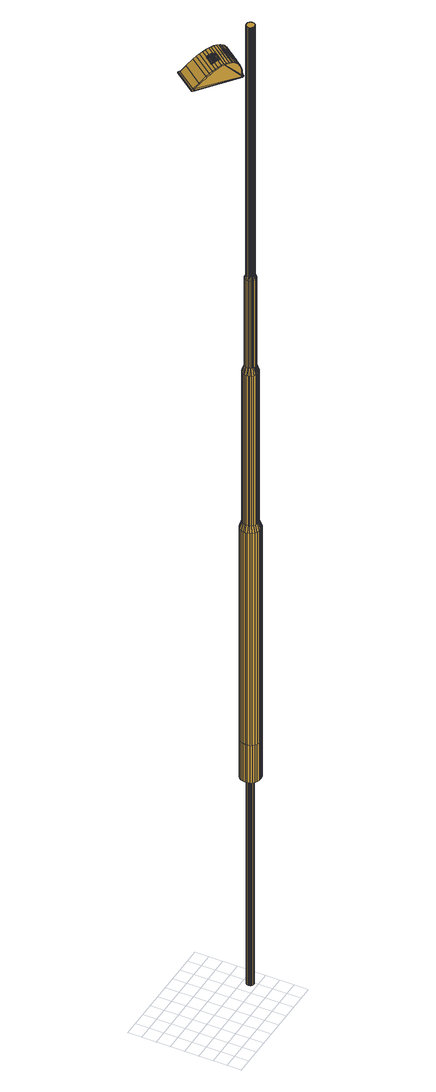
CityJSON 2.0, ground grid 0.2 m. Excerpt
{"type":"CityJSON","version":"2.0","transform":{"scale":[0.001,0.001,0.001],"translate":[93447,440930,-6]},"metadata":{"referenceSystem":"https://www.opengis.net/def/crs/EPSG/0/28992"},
"CityObjects":{
"cityfurniture1":{"type":"CityFurniture","attributes":{"Lichtpunttype":"Straatverlichting","Brondatum":"12-06-2019","Buurt_nummer":"62","Masttype":"TRAMMAST LPH 10M","Lamptype":"CPO-TW 140W KL.728","Buurtnaam":"Hillegersberg Noord","Nummer":"13","Geplaatst_op":"02-12-2010","Wijknummer":"6","Nivo":"0","Datum_laatste_mutatie":"07-06-2019","Straatnaam":"Straatweg","Thema":"Lichtmasten","Beheerobject":"71935/OVL-013","Armatuurtype":"4767 ARM SGS 453 1X CPO-TW 140W K EB OC FG EVSA VLAK GLAS LS-6","Objecthoogte":"10","Klasse":"Verbindingsweg 2-zijdig","Wijknaam":"Hillegersberg-Schiebroek"},"geometry":[{"type":"MultiSurface","lod":"2","boundaries":[[[0,1,2,3]],[[4,5,6,7]],[[8,9,10,11]],[[12,13,1,0]],[[14,15,16,17]],[[17,16,9,8]],[[3,2,5,4]],[[11,10,13,12]],[[18,8,11,19]],[[20,0,3,21]],[[22,23,24,25]],[[26,27,28,29]],[[30,31,32,33]],[[19,11,12,34]],[[35,36,23,22]],[[29,28,37,38]],[[34,12,0,20]],[[39,40,27,26]],[[41,4,7,42]],[[43,14,17,44]],[[45,46,31,30]],[[21,3,4,41]],[[44,17,8,18]],[[33,32,15,14]],[[47,48,46,45]],[[49,50,36,35]],[[38,37,50,49]],[[42,7,40,39]],[[23,51,52,24]],[[7,6,53,40]],[[54,55,56,57]],[[58,59,55,54]],[[28,60,61,37]],[[62,63,59,58]],[[64,65,63,62]],[[66,67,65,64]],[[50,68,69,36]],[[37,61,68,50]],[[36,69,51,23]],[[70,71,48,47]],[[57,56,71,70]],[[27,72,60,28]],[[24,52,67,66]],[[40,53,72,27]],[[73,74,75,76]],[[77,78,79,80]],[[81,82,83,84]],[[85,86,87,88]],[[89,90,91,92]],[[92,91,93,94]],[[80,79,95,96]],[[97,98,78,77]],[[99,100,101,102]],[[84,83,103,104]],[[94,93,74,73]],[[105,106,98,97]],[[107,108,106,105]],[[88,87,108,107]],[[104,103,86,85]],[[109,110,82,81]],[[102,101,110,109]],[[74,111,112,75]],[[90,113,114,91]],[[115,116,117,118]],[[78,119,120,79]],[[121,122,123,124]],[[125,126,113,90]],[[87,127,128,108]],[[124,123,129,130]],[[131,132,133,134]],[[91,114,135,93]],[[93,135,111,74]],[[98,136,119,78]],[[118,117,100,99]],[[134,133,122,121]],[[86,137,127,87]],[[79,120,138,95]],[[139,140,116,115]],[[130,129,140,139]],[[108,128,141,106]],[[96,95,126,125]],[[106,141,136,98]],[[75,112,132,131]],[[142,143,144,145]],[[146,147,148,149]],[[150,151,152,153]],[[154,155,143,142]],[[153,152,147,146]],[[156,157,158,159]],[[145,144,151,150]],[[160,161,162,163]],[[163,162,157,156]],[[149,148,164,165]],[[159,158,155,154]],[[166,142,145,167]],[[92,160,163,89]],[[165,164,168,169]],[[170,146,149,171]],[[169,168,172,173]],[[174,175,176,177]],[[177,176,178,179]],[[180,181,182,183]],[[183,182,184,185]],[[185,184,186,187]],[[187,186,188,189]],[[189,188,190,191]],[[192,150,153,193]],[[179,178,161,160]],[[167,145,150,192]],[[194,159,154,195]],[[196,197,198,199]],[[173,172,197,196]],[[199,198,200,201]],[[201,200,202,203]],[[203,202,181,180]],[[191,190,204,205]],[[206,156,159,194]],[[195,154,142,166]],[[193,153,146,170]],[[205,204,175,174]],[[89,163,156,206]],[[207,189,191,208]],[[209,183,185,210]],[[211,165,169,212]],[[213,196,199,214]],[[167,97,77,166]],[[215,180,183,209]],[[210,185,187,216]],[[94,179,160,92]],[[212,169,173,217]],[[217,173,196,213]],[[218,201,203,219]],[[214,199,201,218]],[[76,174,177,73]],[[216,187,189,207]],[[171,149,165,211]],[[208,191,205,220]],[[166,77,80,195]],[[73,177,179,94]],[[220,205,174,76]],[[219,203,180,215]],[[195,80,96,194]],[[214,102,109,213]],[[210,130,139,209]],[[208,134,121,207]],[[218,99,102,214]],[[171,85,88,170]],[[217,81,84,212]],[[219,118,99,218]],[[192,105,97,167]],[[193,107,105,192]],[[220,131,134,208]],[[170,88,107,193]],[[211,104,85,171]],[[194,96,125,206]],[[213,109,81,217]],[[216,124,130,210]],[[209,139,115,215]],[[212,84,104,211]],[[206,125,90,89]],[[207,121,124,216]],[[76,75,131,220]],[[178,176,175,204,190,188,186,184,182,181,202,200,198,197,172,168,164,148,147,152,151,144,143,155,158,157,162,161]],[[116,221,222,117]],[[123,223,224,129]],[[122,225,223,123]],[[112,226,227,132]],[[101,228,229,110]],[[113,230,231,114]],[[83,232,233,103]],[[95,138,234,126]],[[133,235,225,122]],[[140,236,221,116]],[[126,234,230,113]],[[117,222,237,100]],[[111,238,226,112]],[[103,233,137,86]],[[129,224,236,140]],[[132,227,235,133]],[[82,239,232,83]],[[110,229,239,82]],[[100,237,228,101]],[[224,29,38,236]],[[223,26,29,224]],[[236,38,49,221]],[[114,231,240,135]],[[228,25,241,229]],[[222,35,22,237]],[[225,39,26,223]],[[233,242,243,137]],[[135,240,238,111]],[[127,244,245,128]],[[229,241,246,239]],[[120,247,43,138]],[[137,243,244,127]],[[221,49,35,222]],[[119,248,247,120]],[[136,249,248,119]],[[232,250,242,233]],[[237,22,25,228]],[[239,246,250,232]],[[128,245,251,141]],[[141,251,249,136]],[[235,42,39,225]],[[138,43,44,234]],[[230,18,19,231]],[[25,24,66,241]],[[246,64,62,250]],[[231,19,34,240]],[[247,33,14,43]],[[242,58,54,243]],[[226,21,41,227]],[[251,47,45,249]],[[244,57,70,245]],[[240,34,20,238]],[[250,62,58,242]],[[227,41,42,235]],[[234,44,18,230]],[[248,30,33,247]],[[249,45,30,248]],[[245,70,47,251]],[[238,20,21,226]],[[243,54,57,244]],[[241,66,64,246]],[[252,253,254,255]],[[256,257,258,259]],[[260,261,262]],[[255,254,263,264]],[[265,266,267]],[[268,269,270,271]],[[260,272,273,274]],[[275,276,277,278]],[[259,258,279,280]],[[271,270,257,256]],[[267,281,265]],[[282,283,276,275]],[[280,279,284,285]],[[286,287,288,289]],[[278,277,267,266]],[[290,291,292,293]],[[293,292,294,295]],[[295,294,287,286]],[[262,274,260]],[[289,288,253,252]],[[285,284,283,282]],[[264,263,269,268]],[[296,297,298,299]],[[300,301,297,296]],[[302,303,304]],[[303,305,304]],[[303,306,305]],[[307,308,301,300]],[[309,310,298,297,301,308,311,312,313,314,315,316],[317,318,303,302,319,320]],[[303,318,321,306]],[[306,322,305]],[[306,310,309,322]],[[322,309,316,305]],[[299,298,310,306]],[[323,311,308,307]],[[324,288,287,325]],[[326,253,288,324]],[[327,263,254,328]],[[329,269,263,327]],[[328,254,253,326]],[[330,270,269,329]],[[331,332,333,334]],[[335,336,337,262]],[[338,339,336,335]],[[340,341,342,343]],[[344,345,346,347]],[[341,344,347,342]],[[348,340,343,349]],[[215,115,118,219]],[[350,351,352,353]],[[354,355,356,357]],[[355,350,353,356]],[[358,359,360,361]],[[362,363,364,365]],[[366,358,361,367]],[[368,369,370,371]],[[372,362,365,373]],[[374,348,349,375]],[[376,377,378,379]],[[363,376,379,364]],[[380,381,382,383]],[[369,372,373,370]],[[381,366,367,382]],[[384,385,386,387]],[[359,384,387,360]],[[388,380,383,389]],[[377,390,391,378]],[[385,374,375,386]],[[392,393,394,395]],[[396,392,395,397]],[[398,396,397,399]],[[400,401,402,403]],[[404,405,406,407]],[[405,408,409,406]],[[393,404,407,394]],[[410,411,412,413]],[[414,415,416,417]],[[418,419,420,421]],[[415,422,423,416]],[[424,425,426,427]],[[411,428,429,412]],[[430,431,432,433]],[[434,435,436,437]],[[408,418,421,409]],[[438,414,417,439]],[[435,410,413,436]],[[440,430,433,441]],[[419,434,437,420]],[[431,438,439,432]],[[425,442,443,426]],[[442,440,441,443]],[[444,445,446,447]],[[448,449,450,451]],[[452,453,454,455]],[[453,444,447,454]],[[456,400,403,457]],[[445,448,451,446]],[[449,456,457,450]],[[458,459,460,461]],[[462,463,464,465]],[[466,467,468,469]],[[459,470,471,460]],[[472,473,474,475]],[[463,476,477,464]],[[351,478,479,352]],[[467,452,455,468]],[[480,472,475,481]],[[482,458,461,483]],[[473,466,469,474]],[[478,484,485,479]],[[484,482,483,485]],[[486,462,465,487]],[[470,486,487,471]],[[488,276,283,489]],[[490,277,276,488]],[[491,267,277,490]],[[273,281,267,491]],[[492,493,494,495]],[[317,496,307]],[[497,498,499]],[[304,500,501]],[[502,503,319,302]],[[503,502,493,492]],[[320,319,496]],[[302,304,501]],[[493,502,302,303]],[[299,306,321,317]],[[317,320,496]],[[307,300,296]],[[501,496,319,302]],[[317,296,299]],[[496,323,307]],[[497,499,317,320,492,495,504]],[[317,307,296]],[[505,506,339,338]],[[507,508,509,510]],[[511,291,512,513]],[[510,509,506,505]],[[513,512,508,507]],[[514,292,291,511]],[[325,287,294,515]],[[515,294,292,514]],[[516,517,518,519]],[[520,521,522,523]],[[524,525,526,527]],[[528,529,530,531]],[[532,533,534,535]],[[536,532,535,537]],[[538,539,540,541]],[[542,536,537,543]],[[525,542,543,526]],[[521,544,545,522]],[[529,516,519,530]],[[517,520,523,518]],[[546,528,531,547]],[[533,546,547,534]],[[548,538,541,549]],[[550,551,552,553]],[[554,548,549,555]],[[556,557,558,559]],[[560,561,562,563]],[[564,565,566,567]],[[557,550,553,558]],[[568,569,570,571]],[[572,554,555,573]],[[574,575,576,577]],[[575,568,571,576]],[[561,572,573,562]],[[578,560,563,579]],[[422,574,577,423]],[[565,578,579,566]],[[551,564,567,552]],[[580,581,582,583]],[[584,585,586,587]],[[588,589,590,591]],[[585,592,593,586]],[[594,595,596,597]],[[595,598,599,596]],[[600,580,583,601]],[[589,594,597,590]],[[598,602,603,599]],[[602,600,601,603]],[[604,588,591,605]],[[606,607,608,609]],[[610,606,609,611]],[[612,604,605,613]],[[592,612,613,593]],[[496,312,311,323]],[[500,314,313,501]],[[614,337,615]],[[615,337,336,616]],[[617,506,509,618]],[[265,619,614,281]],[[501,313,312,496]],[[615,619,614]],[[305,316,315,304]],[[620,621,508]],[[304,315,314,500]],[[512,291,290]],[[622,339,506,617]],[[616,336,339,622]],[[508,512,620]],[[290,620,512]],[[618,509,508,621]],[[260,623,261]],[[624,491,490,625]],[[273,491,624]],[[624,272,273]],[[489,283,284,626]],[[626,284,279,627]],[[628,258,257,629]],[[629,257,270,330]],[[627,279,258,628]],[[630,368,371,631]],[[632,633,634,635]],[[636,637,638,639]],[[640,641,642,643]],[[633,644,645,634]],[[637,632,635,638]],[[644,630,631,645]],[[646,647,648,649]],[[650,651,652,653]],[[494,654,504,495]],[[655,640,643,656]],[[657,655,656,658]],[[659,650,653,660]],[[492,320,319,503]],[[651,661,662,652]],[[663,646,649,664]],[[665,666,667,668]],[[666,659,660,667]],[[647,665,668,648]],[[661,669,670,662]],[[654,498,504]],[[669,657,658,670]],[[494,493,303,318,321,671,498,654]],[[497,504,498]],[[671,499,498]],[[499,671,317]],[[321,317,671]],[[672,514,511,673]],[[674,328,326,675]],[[676,515,514,672]],[[677,327,328,674]],[[678,329,327,677]],[[679,505,338,680]],[[681,510,505,679]],[[682,629,330,623]],[[683,628,629,682]],[[684,488,489,685]],[[686,626,627,687]],[[625,490,488,684]],[[680,338,335,688]],[[689,324,325,690]],[[675,326,324,689]],[[687,627,628,683]],[[673,511,513,691]],[[688,335,262,261]],[[691,513,507,692]],[[692,507,510,681]],[[623,330,329,678]],[[690,325,515,676]],[[685,489,626,686]],[[619,615,271]],[[271,256,259,280,285,282,275,278,266,619]],[[693,694,695,696]],[[696,695,332,331]],[[697,698,694,693]],[[334,699,700,697,693,696,331]],[[701,702,703,704]],[[705,706,707,708]],[[700,709,698,697]],[[699,710,709,700]],[[710,333,332,695,694,698,709]],[[711,712,713,714]],[[706,715,716,707]],[[334,333,710,699]],[[717,718,719,720]],[[721,701,704,722]],[[607,705,708,608]],[[718,711,714,719]],[[712,723,724,713]],[[715,717,720,716]],[[723,721,722,724]],[[262,337,614,274]],[[621,290,293,295,286,289,252,255,264,268,271,615,616,622,617,618]],[[621,620,290]],[[260,272,624]],[[624,625,684,685,686,687,683,682,623,260]],[[619,266,265]],[[691,692,681,679,680,688,261,623,678,677,674,675,689,690,676,672,673]]]}]},
"cityfurniture2":{"type":"CityFurniture","attributes":{"Lichtpunttype":"Straatverlichting","Brondatum":"12-06-2019","Buurt_nummer":"62","Masttype":"TRAMMAST LPH 10M","Lamptype":"CPO-TW 140W KL.728","Buurtnaam":"Hillegersberg Noord","Nummer":"13","Geplaatst_op":"02-12-2010","Wijknummer":"6","Nivo":"0","Datum_laatste_mutatie":"07-06-2019","Straatnaam":"Straatweg","Thema":"Lichtmasten","Beheerobject":"71935/OVL-013","Armatuurtype":"4767 ARM SGS 453 1X CPO-TW 140W K EB OC FG EVSA VLAK GLAS LS-6","Objecthoogte":"10","Klasse":"Verbindingsweg 2-zijdig","Wijknaam":"Hillegersberg-Schiebroek"},"geometry":[{"type":"MultiSurface","lod":"2","boundaries":[[[725,726,727,728]],[[729,725,728,730]],[[731,729,730,732]],[[733,731,732,734]],[[735,733,734,736]],[[737,735,736,738]],[[739,737,738,740]],[[741,739,740,742]],[[743,741,742,744]],[[745,743,744,746]],[[747,745,746,748]],[[749,747,748,750]],[[751,749,750,752]],[[753,751,752,754]],[[755,753,754,756]],[[757,755,756,758]],[[759,757,758,760]],[[761,759,760,762]],[[763,761,762,764]],[[765,763,764,766]],[[767,765,766,768]],[[769,767,768,770]],[[771,769,770,772]],[[726,771,772,727]],[[771,726,725,729,731,733,735,737,739,741,743,745,747,749,751,753,755,757,759,761,763,765,767,769]]]}]}
},
"vertices":[
[1242,531,4460],[1242,531,3860],[1237,499,3860],[1237,499,4460],[1240,468,4460],[1240,468,3860],[1249,438,3860],[1249,438,4460],[1297,612,4460],[1297,612,3860],[1272,590,3860],[1272,590,4460],[1254,562,4460],[1254,562,3860],[1354,637,4460],[1354,637,3860],[1324,627,3860],[1324,627,4460],[1297,612,7860],[1272,590,7860],[1242,531,7860],[1237,499,7860],[1439,363,7860],[1439,363,4460],[1467,380,4460],[1467,380,7860],[1287,386,7860],[1287,386,4460],[1314,368,4460],[1314,368,7860],[1418,635,4460],[1418,635,3860],[1386,639,3860],[1386,639,4460],[1254,562,7860],[1409,354,7860],[1409,354,4460],[1346,356,4460],[1346,356,7860],[1265,410,7860],[1265,410,4460],[1240,468,7860],[1249,438,7860],[1354,637,7860],[1324,627,7860],[1448,623,4460],[1448,623,3860],[1476,604,4460],[1476,604,3860],[1377,351,7860],[1377,351,4460],[1439,363,3860],[1467,380,3860],[1265,410,3860],[1523,523,4460],[1523,523,3860],[1513,553,3860],[1513,553,4460],[1525,491,4460],[1525,491,3860],[1314,368,3860],[1346,356,3860],[1521,459,4460],[1521,459,3860],[1509,428,4460],[1509,428,3860],[1490,401,4460],[1490,401,3860],[1377,351,3860],[1409,354,3860],[1498,580,4460],[1498,580,3860],[1287,386,3860],[1305,516,11860],[1305,516,10460],[1302,499,10460],[1302,499,11860],[1397,570,10460],[1406,601,10360],[1383,605,10360],[1380,573,10460],[1445,462,10460],[1475,446,10360],[1484,470,10360],[1451,478,10460],[1453,511,10460],[1485,518,10360],[1478,540,10360],[1448,528,10460],[1334,558,11860],[1334,558,10460],[1321,546,10460],[1321,546,11860],[1311,532,10460],[1311,532,11860],[1359,603,10360],[1364,571,10460],[1414,564,10460],[1430,592,10360],[1409,428,10460],[1423,398,10360],[1443,409,10360],[1423,436,10460],[1487,494,10360],[1454,495,10460],[1428,554,10460],[1450,579,10360],[1439,541,10460],[1467,561,10360],[1436,448,10460],[1461,425,10360],[1275,524,10360],[1272,500,10360],[1315,583,10360],[1298,568,10360],[1376,421,10460],[1376,388,10360],[1400,391,10360],[1393,422,10460],[1406,601,7960],[1383,605,7960],[1317,452,10460],[1292,433,10360],[1309,415,10360],[1329,440,10460],[1348,566,10460],[1336,595,10360],[1478,540,7960],[1467,561,7960],[1329,400,10360],[1343,430,10460],[1304,483,10460],[1273,476,10360],[1281,454,10360],[1309,466,10460],[1284,547,10360],[1430,592,7960],[1485,518,7960],[1359,603,7960],[1360,424,10460],[1352,391,10360],[1450,579,7960],[1392,552,11910],[1392,552,15910],[1405,548,15910],[1405,548,11910],[1431,520,11910],[1431,520,15910],[1435,507,15910],[1435,507,11910],[1416,540,11910],[1416,540,15910],[1425,531,15910],[1425,531,11910],[1380,554,11910],[1380,554,15910],[1355,549,11910],[1355,549,15910],[1368,553,15910],[1368,553,11910],[1335,535,11910],[1335,535,15910],[1344,544,15910],[1344,544,11910],[1436,495,15910],[1436,495,11910],[1397,570,11860],[1414,564,11860],[1434,483,15910],[1434,483,11910],[1448,528,11860],[1453,511,11860],[1429,470,15910],[1429,470,11910],[1321,499,11910],[1321,499,15910],[1323,511,15910],[1323,511,11910],[1328,524,15910],[1328,524,11910],[1377,440,11910],[1377,440,15910],[1364,441,15910],[1364,441,11910],[1352,446,15910],[1352,446,11910],[1341,453,15910],[1341,453,11910],[1331,463,15910],[1331,463,11910],[1326,473,15910],[1326,473,11910],[1428,554,11860],[1439,541,11860],[1364,571,11860],[1380,573,11860],[1422,459,11910],[1422,459,15910],[1412,450,15910],[1412,450,11910],[1402,444,15910],[1402,444,11910],[1389,441,15910],[1389,441,11910],[1321,486,15910],[1321,486,11910],[1348,566,11860],[1317,452,11860],[1309,466,11860],[1360,424,11860],[1343,430,11860],[1454,495,11860],[1451,478,11860],[1436,448,11860],[1423,436,11860],[1376,421,11860],[1329,440,11860],[1445,462,11860],[1409,428,11860],[1393,422,11860],[1304,483,11860],[1376,388,7960],[1400,391,7960],[1309,415,7960],[1329,400,7960],[1292,433,7960],[1272,500,7960],[1273,476,7960],[1443,409,7960],[1461,425,7960],[1315,583,7960],[1298,568,7960],[1484,470,7960],[1487,494,7960],[1336,595,7960],[1281,454,7960],[1352,391,7960],[1423,398,7960],[1275,524,7960],[1475,446,7960],[1284,547,7960],[1490,401,7860],[1525,491,7860],[1523,523,7860],[1513,553,7860],[1498,580,7860],[1509,428,7860],[1386,639,7860],[1418,635,7860],[1448,623,7860],[1521,459,7860],[1476,604,7860],[983,527,15572],[989,534,15577],[968,550,15585],[962,543,15579],[858,623,15575],[858,636,15581],[826,661,15566],[827,647,15561],[1326,773,15321],[1325,774,15332],[1325,761,15324],[945,569,15590],[940,561,15584],[551,856,15321],[563,846,15342],[549,870,15336],[914,580,15585],[918,590,15591],[889,612,15589],[887,601,15583],[802,1180,15321],[774,1188,15321],[1326,760,15321],[700,744,15473],[693,762,15474],[614,821,15402],[626,799,15406],[792,686,15547],[795,671,15543],[535,880,15321],[731,721,15498],[725,738,15500],[758,712,15525],[762,696,15522],[1014,502,15551],[1022,508,15555],[1008,520,15567],[1000,513,15562],[1042,479,15512],[1053,483,15514],[1044,491,15529],[1034,486,15526],[1034,499,15543],[1025,493,15539],[776,1204,15323],[776,1204,15316],[763,1197,15316],[763,1197,15323],[791,1200,15323],[791,1200,15316],[1031,567,15316],[898,613,15316],[1066,443,15323],[529,860,15323],[525,888,15323],[1329,783,15323],[1329,783,15316],[520,874,15316],[525,888,15316],[1337,770,15316],[1332,755,15316],[1094,447,15316],[1081,439,15316],[1066,443,15316],[529,860,15316],[796,1157,15316],[571,866,15316],[1201,786,15316],[1123,904,15316],[570,867,15316],[520,874,15323],[1337,770,15323],[1241,821,15567],[1257,810,15555],[1223,835,15577],[1178,870,15590],[1202,851,15585],[1151,890,15591],[1122,912,15589],[1128,859,15427],[944,621,15427],[939,626,15443],[1122,863,15443],[1325,761,15327],[1086,453,15327],[1086,453,15324],[1318,765,15408],[1081,459,15408],[969,715,15590],[938,738,15582],[933,732,15582],[964,708,15590],[906,764,15567],[873,790,15549],[868,783,15549],[901,758,15567],[998,693,15592],[993,686,15592],[1134,608,15530],[1124,615,15544],[1119,609,15544],[1129,601,15530],[1151,594,15499],[1143,600,15515],[1138,594,15515],[1146,588,15499],[1103,611,15556],[1087,623,15568],[1083,616,15568],[1098,605,15556],[988,680,15592],[959,702,15590],[954,696,15590],[983,674,15592],[1115,602,15544],[1110,596,15544],[1059,624,15578],[1038,640,15586],[1033,634,15586],[1055,618,15578],[1015,659,15591],[1010,653,15591],[1025,672,15591],[1020,666,15591],[928,726,15582],[896,751,15567],[891,745,15567],[923,719,15582],[1133,588,15515],[1124,595,15530],[1119,589,15530],[1128,582,15515],[1069,637,15578],[1048,653,15586],[1043,647,15586],[1064,630,15578],[1142,582,15499],[1137,575,15499],[863,777,15549],[858,770,15549],[1153,633,15530],[1144,640,15544],[1139,634,15544],[1148,627,15530],[1163,626,15515],[1158,619,15515],[1171,620,15499],[1166,613,15499],[925,789,15567],[892,815,15549],[887,809,15549],[921,783,15567],[1133,649,15556],[1117,660,15568],[1112,655,15568],[1128,642,15556],[1098,675,15578],[1093,669,15578],[968,776,15582],[935,802,15567],[930,796,15567],[962,770,15582],[1097,716,15586],[1073,736,15591],[1068,729,15591],[1092,710,15586],[1077,691,15586],[1054,710,15591],[1049,704,15591],[1072,685,15586],[1047,756,15592],[1042,749,15592],[1191,644,15499],[1182,651,15515],[1177,645,15515],[1186,638,15499],[902,827,15549],[898,821,15549],[1152,674,15556],[1137,686,15568],[1132,679,15568],[1147,668,15556],[1027,730,15592],[998,753,15590],[993,746,15590],[1023,724,15592],[1119,700,15578],[1114,693,15578],[1163,666,15544],[1158,659,15544],[1173,658,15530],[1169,651,15530],[1067,679,15586],[1044,698,15591],[1039,691,15591],[1062,672,15586],[1018,718,15592],[988,740,15590],[983,734,15590],[1013,711,15592],[1107,648,15568],[1089,662,15578],[1084,656,15578],[1102,642,15568],[957,764,15582],[952,757,15582],[1057,666,15586],[1034,685,15591],[1029,679,15591],[1053,660,15586],[948,751,15582],[916,777,15567],[911,770,15567],[943,745,15582],[1134,628,15544],[1123,636,15556],[1117,630,15556],[1129,621,15544],[1007,706,15592],[1002,699,15592],[1153,613,15515],[1143,620,15530],[1139,614,15530],[1148,607,15515],[882,802,15549],[877,796,15549],[1112,624,15556],[1107,618,15556],[1161,607,15499],[1156,601,15499],[1079,649,15578],[1074,643,15578],[1097,636,15568],[1092,629,15568],[979,727,15590],[974,721,15590],[928,1065,15474],[960,1040,15500],[851,1127,15402],[787,1178,15336],[1117,909,15479],[891,618,15479],[714,756,15460],[939,1047,15460],[1332,755,15323],[858,1109,15386],[627,824,15380],[830,1131,15356],[1081,439,15323],[1094,447,15323],[1025,571,15479],[1196,791,15479],[900,1077,15425],[1314,767,15435],[1078,462,15435],[1303,775,15480],[1067,471,15480],[1073,466,15459],[1310,770,15459],[1287,786,15514],[1061,477,15498],[1295,780,15498],[1278,793,15529],[1268,800,15543],[1066,781,15592],[1038,803,15590],[1033,797,15590],[1061,775,15592],[1007,827,15582],[975,852,15567],[970,846,15567],[1002,820,15582],[1210,670,15499],[1202,677,15515],[1197,670,15515],[1205,664,15499],[1117,742,15586],[1093,761,15591],[1088,755,15591],[1112,735,15586],[1171,700,15556],[1156,711,15568],[1151,705,15568],[1167,693,15556],[1183,691,15544],[1178,684,15544],[965,840,15567],[932,865,15549],[927,859,15549],[960,833,15567],[1193,683,15530],[1188,677,15530],[941,878,15549],[936,872,15549],[1138,725,15578],[1133,719,15578],[997,814,15582],[992,808,15582],[1183,671,15530],[1174,678,15544],[1169,671,15544],[1178,664,15530],[1028,790,15590],[1023,784,15590],[1201,657,15499],[1192,664,15515],[1187,658,15515],[1196,651,15499],[1107,729,15586],[1083,748,15591],[1078,742,15591],[1102,722,15586],[1162,687,15556],[1147,698,15568],[1142,692,15568],[1157,681,15556],[955,827,15567],[922,853,15549],[917,846,15549],[950,821,15567],[1057,768,15592],[1052,762,15592],[1018,778,15590],[987,801,15582],[982,795,15582],[1013,771,15590],[1128,712,15578],[1123,706,15578],[984,865,15567],[951,891,15549],[946,884,15549],[980,859,15567],[1220,683,15499],[1211,689,15515],[1206,683,15515],[1215,676,15499],[1166,724,15568],[1148,738,15578],[1143,732,15578],[1161,718,15568],[1203,696,15530],[1198,690,15530],[1126,754,15586],[1103,773,15591],[1098,767,15591],[1121,748,15586],[1076,794,15592],[1071,788,15592],[1016,839,15582],[1012,833,15582],[1047,816,15590],[1043,809,15590],[1181,712,15556],[1176,706,15556],[1221,702,15515],[1212,709,15530],[1207,702,15530],[1216,696,15515],[1230,695,15499],[1225,689,15499],[1193,703,15544],[1188,697,15544],[1087,452,15321],[1075,450,15332],[1074,451,15334],[1067,459,15437],[1062,462,15459],[1075,450,15321],[1051,472,15495],[1057,467,15479],[1069,456,15411],[1132,917,15583],[815,1170,15342],[875,1121,15406],[992,1014,15525],[1026,988,15547],[1059,961,15566],[1092,937,15581],[1078,610,15568],[1073,604,15568],[1114,582,15530],[1105,589,15544],[1100,583,15544],[1109,576,15530],[1132,569,15499],[1123,575,15515],[1118,569,15515],[1127,562,15499],[945,815,15567],[912,840,15549],[907,833,15549],[940,809,15567],[1093,599,15556],[1088,592,15556],[1172,638,15515],[1163,646,15530],[1158,639,15530],[1168,632,15515],[1108,688,15578],[1087,703,15586],[1083,697,15586],[1103,681,15578],[674,787,15425],[978,789,15582],[973,782,15582],[1009,765,15590],[1004,759,15590],[1127,673,15568],[1122,667,15568],[1063,723,15591],[1059,717,15591],[1181,632,15499],[1176,626,15499],[1153,653,15544],[1142,662,15556],[1137,655,15556],[1148,647,15544],[1037,743,15592],[1032,737,15592],[601,843,15352],[1280,804,15526],[1289,797,15512],[1208,859,15579],[1228,844,15572],[1271,811,15539],[1185,877,15584],[1159,896,15585],[1315,779,15437],[1319,777,15411],[1310,782,15459],[1104,940,15575],[1073,964,15561],[948,1063,15473],[978,1039,15498],[1009,1014,15522],[1041,990,15543],[1325,774,15334],[1245,831,15562],[1260,819,15551],[1297,791,15496],[1305,787,15479],[1152,839,15434],[968,602,15434],[957,610,15423],[1141,848,15423],[1152,839,15452],[968,602,15452],[1128,859,15459],[1141,848,15462],[994,878,15567],[961,903,15549],[956,897,15549],[989,872,15567],[1203,716,15544],[1191,725,15556],[1186,719,15556],[1198,710,15544],[957,610,15462],[944,621,15459],[1113,786,15591],[1086,807,15592],[1081,800,15592],[1108,780,15591],[1176,737,15568],[1171,730,15568],[1157,751,15578],[1136,767,15586],[1131,761,15586],[1153,744,15578],[1026,852,15582],[1021,846,15582],[1057,828,15590],[1052,822,15590],
[1345,535,3860],[1355,543,3860],[1355,543,527],[1345,535,527],[1337,525,3860],[1337,525,527],[1332,513,3860],[1332,513,527],[1330,500,3860],[1330,500,527],[1332,487,3860],[1332,487,527],[1337,475,3860],[1337,475,527],[1345,465,3860],[1345,465,527],[1355,457,3860],[1355,457,527],[1367,452,3860],[1367,452,527],[1380,450,3860],[1380,450,527],[1393,452,3860],[1393,452,527],[1405,457,3860],[1405,457,527],[1415,465,3860],[1415,465,527],[1423,475,3860],[1423,475,527],[1428,487,3860],[1428,487,527],[1430,500,3860],[1430,500,527],[1428,513,3860],[1428,513,527],[1423,525,3860],[1423,525,527],[1415,535,3860],[1415,535,527],[1405,543,3860],[1405,543,527],[1393,548,3860],[1393,548,527],[1380,550,3860],[1380,550,527],[1367,548,3860],[1367,548,527]
]}
